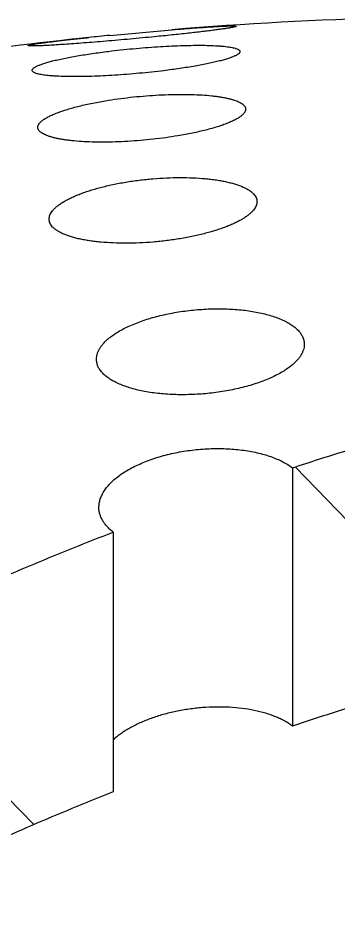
# Model space of a CAD drawing. Header units: millimetres. Extents: x 3 to 384, y 29 to 155.
# Drawn here: x 323.25 to 326.02, y 147.4 to 155.17 of the extents above; entities that cross this region are included whole.
import ezdxf

# ---------------------------------------------------------------- set-up
doc = ezdxf.new("R2010")
doc.units = ezdxf.units.MM

msp = doc.modelspace()

# ---------------------------------------------------------------- hatches: boundary and pattern name
at = {"linetype": 'Continuous'}
h = msp.add_hatch(dxfattribs=at)
h.set_pattern_fill('ANSI31', color=2, scale=25.4, angle=269, style=0, pattern_type=2)
h.set_pattern_definition([(314, (327.3098448189949, 89.65618529915673), (2.72128592394, 2.62791526994), [])])
edge = h.paths.add_edge_path()
edge.add_spline(control_points=[(286.3512302746149, 78.87529290365677), (286.3556702784349, 98.09171479839677), (295.6499220353349, 125.2939266702168), (309.2125119992549, 140.9210904526568), (314.1960029009349, 144.8978242009767)], knot_values=[0, 0, 0, 0, 0.6498342982, 1, 1, 1, 1], degree=3, periodic=0)
edge.add_line((314.1960029009349, 144.8978242009767), (314.1954164352549, 142.3595871006767))
edge.add_arc((344.2165874748349, 106.9301189401967), 46.43832388212, 130.2762844048, 131.7229171873)
edge.add_line((313.3105389111349, 141.5903856291768), (313.310181177535, 140.0421026983167))
edge.add_line((313.3101811775349, 140.0421026983167), (312.0167512447149, 139.7016534655768))
edge.add_line((312.0169112342349, 140.3940875112368), (312.0167512447149, 139.7016534655768))
edge.add_spline(control_points=[(312.0169112342349, 140.3940875112368), (308.4889074901549, 137.0127069613367), (300.9909120238949, 127.6552748761368), (293.1841643404949, 110.5522005479368), (290.2729416920349, 97.82591860659676), (289.604678073015, 93.52294207413675)], knot_values=[0, 0, 0, 0, 0.3587444354, 0.7903136537000001, 1, 1, 1, 1], degree=3, periodic=0)
edge.add_line((289.3692334511949, 79.66967444671673), (289.6046780730149, 93.52294207413672))
edge.add_line((288.4207181676349, 79.42001167705678), (289.3692334511949, 79.66967444671677))
edge.add_line((288.3609077665549, 81.19173414071673), (288.4207181676348, 79.42001167705675))
edge.add_line((288.3609077665549, 81.19173414071673), (287.3603820053548, 80.92838146955674))
edge.add_line((287.3603820053549, 80.92838146955677), (287.2997455581749, 79.12495567331678))
edge.add_line((286.3512302746149, 78.87529290365677), (287.2997455581749, 79.12495567331678))
edge = h.paths.add_edge_path()
edge.add_arc((340.9191449003149, 111.5684127852568), 42.71783938762, 124.5927343439, 126.102741237)
edge.add_line((316.6665461538949, 146.7340957151167), (316.6659847630949, 144.3043904856367))
edge.add_arc((340.9528330981149, 110.9616213191368), 41.25034857863999, 126.0695669992, 127.6638482441)
edge.add_line((315.7482982164549, 146.0827906473967), (315.7477282074349, 143.6157779487167))
edge = h.paths.add_edge_path()
edge.add_arc((338.7130581593349, 114.9237867704567), 38.70143922638, 120.3859161345, 121.9748942945)
edge.add_line((319.1370290412149, 148.3091201088768), (319.1364868553549, 145.9625255818567))
edge.add_arc((338.3975256992149, 114.6468764454368), 36.76489491558, 121.5940573355, 123.2897545789)
edge.add_line((318.2188032043149, 147.7534518907767), (318.2182545465349, 145.3788551312167))
edge = h.paths.add_edge_path()
edge.add_arc((337.0063034422948, 117.9959704762167), 35.18625483944, 115.9532860837, 117.6283033376)
edge.add_line((321.6074540724149, 149.6337322119967), (321.6069255263549, 147.3461696878167))
edge.add_arc((336.5084199524148, 117.8947804347567), 33.00664879988, 116.8380031372, 118.6389357178)
edge.add_line((320.6892495003949, 149.1700988568167), (320.6887165093349, 146.8633124645567))
edge = h.paths.add_edge_path()
edge.add_arc((335.7480931545549, 120.7497167619567), 32.15797176469999, 111.2786740981, 113.0451709999)
edge.add_line((324.0778229619949, 150.7153627868568), (324.0773028487349, 148.4643015688968))
edge.add_arc((335.1872892444149, 120.6830719650968), 29.92036958256, 111.7969548541, 113.7036531191)
edge.add_line((323.1596391011349, 150.3413705274767), (323.1591164351749, 148.0792683232167))
edge = h.paths.add_edge_path()
edge.add_arc((334.8829088168549, 123.1507716296368), 29.60513194786, 106.351620368, 108.2126702613)
edge.add_line((326.5481367335749, 151.5584362975567), (326.5476202423549, 149.3230517640168))
edge.add_arc((334.3361054502149, 122.9911583979367), 27.45959049346, 106.4772389859, 108.4859047786)
edge.add_line((325.6299732790749, 151.2727740748767), (325.6294559775949, 149.0338803179767))
edge = h.paths.add_edge_path()
edge.add_arc((334.3645722258949, 125.1027877306767), 27.5848922012, 101.1751064326, 103.1259498069)
edge.add_line((329.0183957783149, 152.1646552756167), (329.0178784742949, 149.9257615212567))
edge.add_arc((333.8221363638549, 124.9408547271368), 25.44261113398, 100.8843508391, 102.9978228718)
edge.add_line((328.1002526514349, 151.9669753788767), (328.0997361602149, 149.7315908453367))
edge = h.paths.add_edge_path()
edge.add_arc((334.1140277104749, 126.5810267503168), 26.0851043067, 95.7765175758, 97.80752802010001)
edge.add_line((331.4886000149349, 152.5336720102767), (331.4880773515149, 150.2715698060168))
edge.add_arc((333.5695476005549, 126.4960516853167), 23.86645722, 95.0033049876, 97.2201574549)
edge.add_line((330.5704772994949, 152.4243221502367), (330.5699571862349, 150.1732609297367))
edge = h.paths.add_edge_path()
edge.add_arc((334.0369718803349, 127.6248928363168), 25.03804997714, 90.17900187649998, 92.28054087999999)
edge.add_line((333.9587488312949, 152.6628206191367), (333.9582158427749, 150.3560342294167))
edge.add_arc((333.5112477400149, 127.4825188208367), 22.87788206228, 88.88053381959999, 91.1799885113)
edge.add_line((333.0406468270149, 152.6431118574367), (333.040118280955, 150.3555493307167))
edge = h.paths.add_edge_path()
edge.add_arc((334.0498466501149, 128.2115715410367), 24.45103124516, 84.4165008092, 86.57462038300001)
edge.add_line((336.4288409523149, 152.5465939376967), (336.4282922945349, 150.1719971755967))
edge.add_arc((333.5270828747149, 127.8745797740768), 22.48536944116, 82.58665657520001, 84.94012755920001)
edge.add_line((335.5107602129149, 152.6189200363767), (335.5102180270549, 150.2723255068167))
edge = h.paths.add_edge_path()
edge.add_arc((334.0600897944749, 128.3212917178367), 24.34086654042, 78.5336364849, 80.7306516629)
edge.add_line((338.8988743840949, 152.1763529763767), (338.8983043725349, 149.7093402751567))
edge.add_arc((333.4842588049149, 127.6511750316567), 22.71287175476, 76.2096998978, 78.58293867439998)
edge.add_line((337.9808157401549, 152.3443159221367), (337.9802543518949, 149.9146106926567))
edge = h.paths.add_edge_path()
edge.add_spline(control_points=[(340.4508109068349, 151.8084646900567), (345.4330702209349, 150.4548587485568), (358.9900881081149, 141.9659631254168), (368.2728993697349, 119.6534995944768), (368.2684593633749, 100.4370776971967)], knot_values=[0, 0, 0, 0, 0.3501657018, 1, 1, 1, 1], degree=3, periodic=0)
edge.add_line((367.3199440798149, 100.1874149249967), (368.2684593633749, 100.4370776971967))
edge.add_line((367.2601336787349, 101.9591373911967), (367.3199440798149, 100.1874149249968))
edge.add_line((367.2601336787349, 101.9591373911967), (366.2596079200749, 101.6957847200368))
edge.add_line((366.2596079200749, 101.6957847200368), (366.1989714728949, 99.89235892379678))
edge.add_line((365.2504561867948, 99.64269615159674), (366.1989714728949, 99.89235892379675))
edge.add_line((365.2504561867948, 99.64269615159674), (365.0213849812349, 113.3736965762567))
edge.add_spline(control_points=[(365.0213849812349, 113.3736965762567), (364.3550286253549, 117.3253820688568), (361.4493330956349, 128.5205680579168), (353.6495396960149, 141.5157778484968), (346.1549565571949, 146.9269490936967), (342.6280863135149, 148.4513860397367)], knot_values=[0, 0, 0, 0, 0.2096863463, 0.6412555646, 1, 1, 1, 1], degree=3, periodic=0)
edge.add_line((342.6280863135149, 148.4513860397367), (342.6279263265349, 147.7589519940768))
edge.add_line((342.6279263265349, 147.7589519940768), (341.3344963937149, 147.4185027613368))
edge.add_line((341.3348541273149, 148.9667856921967), (341.3344963937149, 147.4185027613367))
edge.add_arc((333.2466391734749, 126.8282749654967), 23.56974497878, 69.93042923109999, 72.2040214076)
edge.add_line((340.4508109068349, 151.8084646900567), (340.4502244411549, 149.2702275897567))
h = msp.add_hatch(dxfattribs=at)
h.set_pattern_fill('ANSI31', color=2, scale=25.4, angle=373.9999999999999, style=0, pattern_type=2)
h.set_pattern_definition([(58.99999999999998, (327.3098448189949, 89.65618529915673), (-1.21325287702, 0.728995875), [])])
edge = h.paths.add_edge_path()
edge.add_line((339.3907375354949, 131.2665552735767), (315.2467121203149, 124.9115029138567))
edge.add_line((315.2470218885549, 126.2521835090968), (315.2467121203149, 124.9115029138568))
edge.add_line((315.2470218885549, 126.2521835090968), (313.5224486447949, 125.7982511987768))
edge.add_line((313.5236877152149, 131.1609735873568), (313.5224486447949, 125.7982511987768))
edge.add_line((315.2482609589749, 131.6149059002167), (313.5236877152149, 131.1609735873568))
edge.add_line((315.2485087715349, 132.6874503769168), (315.2482609589749, 131.6149059002168))
edge.add_line((315.2485087715349, 132.6874503769168), (313.9550788387149, 132.3470011441768))
edge.add_line((313.5251952509349, 137.6856191638968), (313.9550788387149, 132.3470011441767))
edge.add_line((313.5251952509349, 137.6856191638968), (311.8006220071749, 137.2316868510368))
edge.add_line((311.8009111226749, 138.4829887426367), (311.8006220071749, 137.2316868510368))
edge.add_line((312.4476260903549, 138.6532133602767), (311.800911122675, 138.4829887426367))
edge.add_line((312.4478945556549, 139.8151365431568), (312.4476260903549, 138.6532133602768))
edge.add_line((313.3101811775349, 140.0421026983167), (312.4478945556549, 139.8151365431567))
edge.add_line((313.3101811775349, 140.0421026983167), (313.3097681532149, 138.2545285696368))
edge.add_ellipse((314.9505039141549, 137.8927080689967), major_axis=(1.274727968700001, 1.668852481440001), ratio=0.7706537578, start_angle=-48.32399097586502, end_angle=109.7148581694302)
edge.add_line((318.6988530290749, 138.7792799788567), (316.7587081311149, 138.2686061284767))
edge.add_ellipse((327.3185871535549, 127.4931710499768), major_axis=(11.0274086157, 14.43689845660001), ratio=0.7706537578, start_angle=44.73167706741486, end_angle=78.13016553452024)
edge.add_ellipse((327.3185871535549, 127.4931710499768), major_axis=(11.0274086157, 14.43689845660001), ratio=0.7706537578, start_angle=371.3331885985438, end_angle=404.73167706741486, ccw=False)
edge.add_line((337.8847303697149, 143.8292769425967), (335.9445854692149, 143.3186030922167))
edge.add_ellipse((339.6929808197549, 144.4052814116168), major_axis=(1.274727968700001, 1.668852481440001), ratio=0.7706537578, start_angle=339.7484959605109, end_angle=497.7873451047122, ccw=False)
edge.add_line((341.3344963937149, 147.4185027613367), (341.3340833693949, 145.6309286301167))
edge.add_line((342.1967830155949, 147.6454689164967), (341.3344963937149, 147.4185027613367))
edge.add_line((342.1967830155949, 147.6454689164967), (342.1965145502949, 146.4835457310767))
edge.add_line((342.8432295154349, 146.6537703487167), (342.1965145502949, 146.4835457310767))
edge.add_line((342.8432295154349, 146.6537703487167), (342.8429403999349, 145.4024684571167))
edge.add_line((342.8429403999349, 145.4024684571168), (341.1183671561749, 144.9485361467968))
edge.add_line((341.1183671561749, 144.9485361467968), (340.6859641220749, 139.3829519719168))
edge.add_line((340.6859641220749, 139.3829519719168), (339.3925341892549, 139.0425027391768))
edge.add_line((339.3925341892549, 139.0425027391767), (339.3922863741549, 137.9699582599367))
edge.add_line((341.1168596179149, 138.4238905727967), (339.3922863741549, 137.9699582599367))
edge.add_line((341.1168596179149, 138.4238905727967), (341.1156205474949, 133.0611681816767))
edge.add_line((341.1156205474949, 133.0611681816767), (339.3910473037349, 132.6072358713567))
edge.add_line((339.3910473037349, 132.6072358713568), (339.3907375354949, 131.2665552735768))
h = msp.add_hatch(dxfattribs=at)
h.set_pattern_fill('ANSI31', color=2, scale=25.4, angle=284, style=0, pattern_type=2)
h.set_pattern_definition([(329, (327.3098448189949, 89.65618529915673), (0.77986057896, 1.29790596146), [])])
edge = h.paths.add_edge_path()
edge.add_line((309.9875789708349, 127.0127815078367), (311.3694852341948, 127.3765189769567))
edge.add_ellipse((309.9876409265149, 127.2809176289168), major_axis=(0.1821039944400001, 0.2384074962600001), ratio=0.7706537578, start_angle=135.2316770645004, end_angle=224.7316770673112)
edge.add_line((309.7806307004549, 133.2010380441767), (309.728945088815, 127.2128251895367))
edge.add_line((310.2173646047349, 133.9622382642168), (309.7806307004549, 133.2010380441768))
edge.add_line((310.2520943549349, 137.9859719998167), (310.2173646047349, 133.9622382642168))
edge.add_line((310.9481086753749, 138.8841318519568), (310.252094354935, 137.9859719998168))
edge.add_line((310.9481086753749, 138.8841318519568), (311.8010556816949, 139.1086396884368))
edge.add_line((311.8010556816949, 139.1086396884368), (311.7999640760549, 134.3841474051567))
edge.add_line((311.7999640760549, 134.3841474051567), (311.4243185586149, 133.7294204672168))
edge.add_line((311.3694852341949, 127.3765189769567), (311.4243185586149, 133.7294204672167))
edge = h.paths.add_edge_path()
edge.add_line((344.8613147197949, 142.4347751646768), (344.9014570067949, 137.5432119760167))
edge.add_line((344.9014570067949, 137.5432119760168), (346.7212889881549, 138.0222177490168))
edge.add_line((346.7212889881549, 138.0222177490168), (346.7209792199149, 136.6815371512368))
edge.add_line((343.2695752134149, 135.7730783153768), (346.7209792199149, 136.6815371512368))
edge.add_line((343.2695752134149, 135.7730783153768), (343.217671108435, 142.0978849926368))
edge.add_line((342.8422824688149, 142.5549290112367), (343.2176711084349, 142.0978849926367))
edge.add_line((342.8426306316949, 144.0617878593367), (342.8422824688149, 142.5549290112368))
edge.add_line((342.8426306316949, 144.0617878593367), (341.5492006988749, 143.7213386265967))
edge.add_line((341.5495311173149, 145.1513979305568), (341.5492006988749, 143.7213386265967))
edge.add_line((342.8429610501349, 145.4918471632967), (341.5495311173149, 145.1513979305567))
edge.add_line((342.8433740744549, 147.2794212945167), (342.8429610501349, 145.4918471632967))
edge.add_line((342.8433740744549, 147.2794212945167), (343.6963210782349, 147.5039291284567))
edge.add_line((343.6963210782349, 147.5039291284567), (344.3920049929349, 146.9720841316967))
edge.add_line((344.3920049929349, 146.9720841316968), (344.4248794687149, 142.9661447928167))
edge.add_line((344.4248794687149, 142.9661447928167), (344.8613147197949, 142.4347751646768))

# ---------------------------------------------------------------- linework, layer by layer
at = {"color": 7, "linetype": 'Continuous'}
for p, q in [((324.0476202741149, 155.0216238796767), (324.5842177708948, 155.0704321742367)), ((325.6299732790749, 151.2727740748767), (325.6294559775949, 149.0338803179768)), ((324.0778229619949, 150.7153627868568), (324.0773028487349, 148.4643015688968))]:
    msp.add_line(p, q, dxfattribs=at)
for centre, radius, start, end in [((327.3199413672548, 122.0043289822167), 33.17908021524, 91.44862531360013, 94.72959368459989), ((327.0615765321949, 124.4170812255368), 30.75259279238, 95.62439166070006, 95.96395819150003)]:
    msp.add_arc(centre, radius, start, end, dxfattribs=at)
for points, knots in [([(325.1413854906949, 155.1000831690367), (325.1413854500549, 155.0998999816968), (325.1412575559749, 155.0996024181567), (325.1409686716149, 155.0992693454168), (325.1404989036949, 155.0988612004367), (325.1396666117349, 155.0983493472567), (325.1383852223748, 155.0977367246567), (325.1367428990149, 155.0970881762967), (325.1347381938549, 155.0964031357568), (325.1323686888149, 155.0956827053968), (325.1284878405949, 155.0946115010368), (325.1227109382549, 155.0932089562168), (325.1146654857149, 155.0914702627167), (325.1051483851149, 155.0895961999167), (325.0941587601549, 155.0875889217367), (325.0816971035949, 155.0854512145568), (325.0621586717549, 155.0822744035368), (325.0340882198949, 155.0780286030367), (324.9960746433949, 155.0726685858168), (324.9523989268349, 155.0668574442767), (324.9032311054349, 155.0606288130967), (324.8488053443349, 155.0540231951167), (324.7894287828749, 155.0470870697967), (324.7254877779149, 155.0398737212568), (324.6574509746949, 155.0324427505967), (324.5602198839149, 155.0221431013968), (324.4857010946749, 155.0145947674968), (324.4351116301949, 155.0096049476567)], [0, 0, 0, 0, 0.0007706531, 0.0012673516, 0.0018615231, 0.0033768861, 0.0053609779, 0.007832223000000001, 0.0108004344, 0.0142715554, 0.0182495276, 0.02773611, 0.0392754062, 0.0528756591, 0.0685409401, 0.0862719129, 0.1060660145, 0.1518165309, 0.2057023958, 0.267567007, 0.3371752652, 0.4142004855, 0.4982121996, 0.5886666659, 0.6849020882, 0.7861404499, 1, 1, 1, 1]), ([(324.5842177708948, 155.0704321742367), (324.6252554739349, 155.0738263178167), (324.6852828824549, 155.0786584823967), (324.7631781317949, 155.0846026564367), (324.8166665338349, 155.0885220694768), (324.8665494617549, 155.0920076454368), (324.912647208015, 155.0950495214967), (324.9548059629149, 155.0976405500967), (324.9928936083549, 155.0997757096567), (325.0267960094349, 155.1014523712767), (325.0564136032349, 155.1026688636367), (325.0783783446749, 155.1033303558367), (325.0937423068349, 155.1036047698167), (325.1035868439149, 155.1036848687168), (325.1123007787349, 155.1036501824768), (325.1198763642949, 155.1035018159968), (325.1263061228349, 155.1032405058768), (325.1309431087349, 155.1029162113767), (325.1340709790349, 155.1025828795567), (325.1359840308349, 155.1023198574767), (325.1376065371149, 155.1020297132767), (325.138938165135, 155.1017126679367), (325.1399830474749, 155.1013706239168), (325.1407426573348, 155.1009998677367), (325.1412462555149, 155.1005941992567), (325.1413855262549, 155.1002378804367), (325.1413854906949, 155.1000831690367)], [0, 0, 0, 0, 0.2209668528, 0.3231568963, 0.4192132946, 0.508763285, 0.5914888406000001, 0.6671185052, 0.7354198942, 0.7961930496999999, 0.8492648435, 0.8944846964000001, 0.9141087689, 0.9317224882999999, 0.9473127645999999, 0.9608681842, 0.9723796522, 0.9818418011, 0.9858048323999999, 0.9892573143000001, 0.9922022890000001, 0.9946456817, 0.9965991595, 0.9980874718000001, 0.9991697962, 1, 1, 1, 1]), ([(323.8662947922149, 155.0032241349168), (323.4144541236349, 154.9559925631368), (322.5127821195149, 154.8430886233367), (321.1686581250149, 154.6191882786567), (319.8352490722549, 154.3417999713567), (318.5146585104949, 154.0121739503967), (317.2087973528549, 153.6317369566368), (315.9194186717749, 153.2020677753367), (314.6480972113749, 152.7248661287767), (313.3962298471949, 152.2019239742567), (312.1650356877949, 151.6350977977767), (310.9555612715949, 151.0262835823367), (309.7686865638149, 150.3773930843367), (308.6051392084149, 149.6903377655368), (307.4654875735749, 148.9669977263167), (305.9793434897349, 147.9572795273168), (304.1829945424349, 146.6135374827767), (302.1265452593549, 144.8837014987167), (300.1701268506349, 143.0499802817367), (298.6213544744749, 141.4440584465967), (297.4309470534149, 140.1183458960967), (296.2731133721349, 138.7674087579967), (294.8842713695349, 137.0316403067567), (293.3096346762949, 134.8803882389367), (291.8258087158349, 132.6673059290167), (290.4315797847149, 130.3978627843968), (289.1259333053349, 128.0769863695168), (287.9080497619349, 125.7092097842767), (286.7772579264949, 123.2987397004767), (285.7330030452349, 120.8495225872367), (284.7748153349949, 118.3652934332767), (283.9022825131349, 115.8496151397767), (283.1150252103349, 113.3059091756368), (282.4126750808749, 110.7374795677767), (281.7948554402149, 108.1475313618567), (281.2611641250749, 105.5391844805168), (280.8111584439349, 102.9154841932568), (280.4443420960349, 100.2794072479968), (280.1601538886949, 97.63387006257676), (279.9579582250149, 94.98171767575678), (279.8370372628949, 92.32577491551677), (279.8100611700349, 90.55385952107676), (279.8098463292149, 89.66818181821674)], [0, 0, 0, 0, 0.0159161506, 0.0318256926, 0.047726978, 0.06361849900000001, 0.0794988994, 0.0953669801, 0.1112216995, 0.1270621694, 0.1428876482, 0.1586975317, 0.1744913425, 0.1902687182, 0.2060293999, 0.2217732197, 0.2532065848, 0.2845726737, 0.3158722778, 0.3471067307, 0.3627031432, 0.3782893715, 0.4094354005, 0.4405571958, 0.4716627116, 0.5027579556, 0.5338473502000001, 0.5649340369, 0.5960201242000001, 0.6271068871, 0.6581949223, 0.6892842695999999, 0.7203745074, 0.7514648264, 0.7825540864, 0.8136408607, 0.8447234689, 0.8758000012999999, 0.9068683367, 0.9379261546, 0.9689709423, 1, 1, 1, 1]), ([(324.4351116301949, 155.0096049476567), (324.3645912556149, 155.0026492719567), (324.2589343498349, 154.9926185122367), (324.1189673120149, 154.9800523245167), (324.0166512047349, 154.9712225555367), (323.9183301313749, 154.9630878118367), (323.8252902183949, 154.9557386088567), (323.738607356455, 154.9492423734367), (323.6591590495149, 154.9436463419568), (323.5876487378749, 154.9389819037368), (323.5332799108749, 154.9357747219368), (323.4941597147949, 154.9337105045768), (323.468223911955, 154.9324635017367), (323.4446174211949, 154.9314582992767), (323.4233775652749, 154.9306946304968), (323.4045381820749, 154.9301713904968), (323.3881302113349, 154.9298876547167), (323.3759892069149, 154.9298454500768), (323.3675143927749, 154.9299480889367), (323.3620931945749, 154.9300810731767), (323.3572995363949, 154.9302729904967), (323.3531361309549, 154.9305234268767), (323.3496048908748, 154.9308309395967), (323.3467080894549, 154.9311950968568), (323.3446948752949, 154.9315634908367), (323.3434104607949, 154.9319052249767), (323.3426797027949, 154.9321562252367), (323.3421057186749, 154.9324212005768), (323.3416858820749, 154.9327023912767), (323.3414140157149, 154.9330093451968), (323.3413468962149, 154.9332487173367), (323.3413469216149, 154.9333572007367)], [0, 0, 0, 0, 0.1936712824, 0.2900613064, 0.3840756916, 0.4743455137, 0.5596957463000001, 0.6391502556, 0.7119181620999999, 0.7773694054000001, 0.8350062281, 0.8607679997, 0.8844354564, 0.9059717727, 0.9253439022, 0.9425221541, 0.9574799153, 0.9701936034, 0.9757025481, 0.9806432720999999, 0.9850140407, 0.9888136631000001, 0.9920418073999999, 0.9946996601000001, 0.9967914806999999, 0.9976286167, 0.9983300012, 0.9989009603, 0.9993517248999999, 0.9997035105, 1, 1, 1, 1]), ([(323.3413469216149, 154.9333572007367), (323.3413470003549, 154.9336946295767), (323.3418088764949, 154.9342259721768), (323.3425772976149, 154.9347442388568), (323.3435108136549, 154.9352365594368), (323.3446936764149, 154.9357442317767), (323.3461411538349, 154.9362804486368), (323.3478500074149, 154.9368400411167), (323.3506471722549, 154.9376679972967), (323.3548113346149, 154.9387448887167), (323.3632329103549, 154.9406685323167), (323.3764313523349, 154.9432447095367), (323.3954684338949, 154.9465259805967), (323.4187443360349, 154.9501724096767), (323.4462364552949, 154.9541752998167), (323.4779043320149, 154.9585202847767), (323.5136833181149, 154.9631936612567), (323.5534815900549, 154.9681788786168), (323.5971755260349, 154.9734568335168), (323.6446056216749, 154.9790051129967), (323.6955727536749, 154.9847978649368), (323.7698504664349, 154.9930209447567), (323.8271319901748, 154.9991303889768), (323.8662947922149, 155.0032241349168)], [0, 0, 0, 0, 0.0019083293, 0.003425903, 0.0053879327, 0.0078155562, 0.0107201388, 0.0141085434, 0.0179852957, 0.0272153577, 0.0384279194, 0.06683632980000001, 0.1032523702, 0.1476765561, 0.2000741028, 0.2603714854, 0.3284502945, 0.4041397372, 0.4872084963, 0.5773567552000001, 0.6742089283, 0.7773081789, 1, 1, 1, 1]), ([(324.0362881631748, 154.8831102704967), (324.0713236353949, 154.8874394998367), (324.1419718634149, 154.8956201464168), (324.2483063599149, 154.9063852023568), (324.3546300664949, 154.9156370304368), (324.4592929077149, 154.9232507413968), (324.5607525955749, 154.9291390633767), (324.6576098643949, 154.9332510058767), (324.748627043295, 154.9355681919968), (324.8327323411749, 154.9361019475967), (324.9090104029949, 154.9348852088568), (324.9673031718549, 154.9323853941967), (325.0094320538149, 154.9294430810567), (325.0375051117149, 154.9269101625767), (325.0631234755149, 154.9239844788167), (325.0862301323749, 154.9206772692767), (325.1067738250949, 154.9170011933167), (325.1247119070749, 154.9129704901767), (325.1400051302349, 154.9085984846968), (325.1510023015349, 154.9045123130367), (325.1583808923149, 154.9010035113167), (325.1629630396149, 154.8984171512367), (325.1668608067749, 154.8957496711767), (325.1700724132549, 154.8929982060167), (325.172594549435, 154.8901576401967), (325.1744181805349, 154.8872195993367), (325.1755241371749, 154.8841826280167), (325.1757674742549, 154.8821000058167), (325.1757672405749, 154.8810784559167)], [0, 0, 0, 0, 0.09165026800000001, 0.1846332643, 0.2774660682, 0.3687197492, 0.4570657776, 0.5413072304, 0.6203943659000001, 0.6934271013, 0.7596484598000001, 0.8184337461, 0.8448773995000001, 0.8692830993, 0.8916067117, 0.9118123049, 0.9298734968000001, 0.945776046, 0.9595228102, 0.9711435191, 0.976180369, 0.9807210625, 0.9847902232, 0.9884237690000001, 0.9916738306, 0.9946147458, 0.9973478707, 1, 1, 1, 1]), ([(323.3757297357549, 154.7189651809567), (323.3757300735749, 154.7204303062967), (323.3762690920549, 154.7235510315767), (323.3785042107749, 154.7281054141367), (323.3821127328949, 154.7327085875567), (323.3870856007749, 154.7373892995568), (323.3934299035549, 154.7421650837567), (323.4011535787349, 154.7470382159967), (323.4102604413949, 154.7520059124367), (323.4207506007549, 154.7570624199768), (323.4326206938549, 154.7622014267167), (323.4510866716549, 154.7694688188367), (323.4776140100149, 154.7785996616367), (323.5135395185549, 154.7893570493167), (323.5546563425949, 154.8002596411768), (323.6007736417749, 154.8112344731767), (323.6516525316349, 154.8222030466167), (323.7069997437749, 154.8330857934567), (323.7885747825549, 154.8477799093567), (323.8987088879149, 154.8651666614767), (323.9892074038949, 154.8772926417967), (324.0362881631748, 154.8831102704967)], [0, 0, 0, 0, 0.006360038199999999, 0.0134903128, 0.0218186862, 0.0316184357, 0.0430574046, 0.0562392186, 0.0712285762, 0.08806558810000001, 0.1067738707, 0.1273652119, 0.1741970877, 0.2285039763, 0.2901279979, 0.3588256225, 0.4342699344, 0.5160505972, 0.6036740652, 0.7940701084999999, 1, 1, 1, 1]), ([(325.1757672405749, 154.8810784559167), (325.1757669002149, 154.8796034296568), (325.1752281789148, 154.8764626459968), (325.1729940761949, 154.8718745017567), (325.1693856150349, 154.8672334162967), (325.1644119572148, 154.8625115080367), (325.1580661939349, 154.8576916319768), (325.1503404918349, 154.8527717484968), (325.1412310561549, 154.8477548801967), (325.1307377979949, 154.8426470494168), (325.1188641006349, 154.8374548576167), (325.1003942036149, 154.8301118903368), (325.0738604161949, 154.8208843395767), (325.0379247197149, 154.8100129643167), (324.9967981242949, 154.7989977564768), (324.9506726615549, 154.7879148296967), (324.8997884148349, 154.7768457509968), (324.8444396990149, 154.7658729916367), (324.7628748024549, 154.7510744918968), (324.6527626426949, 154.7335995687567), (324.5622787418749, 154.7214520289168), (324.5152085134349, 154.7156357032367)], [0, 0, 0, 0, 0.0063988229, 0.0135688293, 0.0219351624, 0.0317701644, 0.0432415932, 0.0564532588, 0.0714700801, 0.0883323311, 0.1070637257, 0.1276760961, 0.1745435347, 0.2288766694, 0.2905162327, 0.3592170426, 0.4346505426, 0.5164050754999999, 0.603986383, 0.7942513055, 1, 1, 1, 1]), ([(324.5152085134349, 154.7156357032367), (324.4801805418349, 154.7113074009968), (324.4095456310349, 154.7031419131367), (324.3032259249549, 154.6924365014768), (324.1969100974549, 154.6832778837767), (324.0922462148349, 154.6757853562167), (323.9907766438349, 154.6700392716967), (323.8939026999149, 154.6660828203767), (323.8028654677149, 154.6639261597167), (323.7187406880349, 154.6635497418767), (323.6424473176349, 154.6649127490567), (323.5841464944349, 154.6675229140167), (323.5420150394549, 154.6705411198167), (323.5139426470349, 154.6731219985767), (323.4883268714949, 154.6760881673968), (323.4652245097749, 154.6794278813167), (323.4446865320549, 154.6831280567968), (323.4267552369549, 154.6871741218567), (323.4114694763149, 154.6915525128967), (323.4004781825749, 154.6956365458768), (323.3931035821349, 154.6991386953367), (323.3885247165149, 154.7017176690968), (323.3846299643349, 154.7043754006367), (323.3814209791349, 154.7071147347567), (323.3789008927349, 154.7099408073367), (323.3770785189349, 154.7128621426168), (323.3759729813949, 154.7158805363767), (323.3757294995349, 154.7179504509567), (323.3757297357549, 154.7189651809567)], [0, 0, 0, 0, 0.09163749630000001, 0.1846078229, 0.2774326519, 0.3686860552, 0.4570404199, 0.5412977370000001, 0.6204057245, 0.6934610533, 0.7597035687, 0.8185060497, 0.8449562715000001, 0.8693670270999999, 0.8916941251999999, 0.9119016053, 0.9299630529, 0.9458641448, 0.9596075258, 0.9712224494, 0.9762551989, 0.98079076, 0.9848534938, 0.9884789794, 0.9917189493999999, 0.9946473604, 0.9973653765, 1, 1, 1, 1]), ([(324.0104332059949, 154.4550464504767), (324.0456910501349, 154.4609287602767), (324.1172544477749, 154.4717921573967), (324.2257398416749, 154.4852869868968), (324.3354715830949, 154.4960571101367), (324.4447002648149, 154.5039517755768), (324.5517343179549, 154.5088774527967), (324.6549752798749, 154.5107955845967), (324.7529465037949, 154.5097198183968), (324.8443060924749, 154.5057079442767), (324.9156921117549, 154.4998646006167), (324.9685527705749, 154.4936664519767), (325.0048020986349, 154.4884730485967), (325.0385930191149, 154.4826350313167), (325.0698245314549, 154.4761745616368), (325.098404311735, 154.4691159067168), (325.1242490123949, 154.4614843801967), (325.1472846813349, 154.4533061745568), (325.1674477042549, 154.4446067202767), (325.1846852872549, 154.4354097714368), (325.1989569554349, 154.4257272457167), (325.2102243878149, 154.4155647285767), (325.2172481304349, 154.4064214397768), (325.2211023543749, 154.3989473830968), (325.2231196757149, 154.3933893728768), (325.2243313319149, 154.3877400877568), (325.2245973207149, 154.3839287491767), (325.2245968838349, 154.3820314123568)], [0, 0, 0, 0, 0.0853579846, 0.1728215124, 0.2610269344, 0.3486223684, 0.4343065007, 0.5168598151, 0.5951672961, 0.6682333608, 0.7351912857999999, 0.7661481851999999, 0.7953158076000001, 0.8226262148000001, 0.8480221559000001, 0.8714584854999999, 0.8929043833, 0.9123468615000001, 0.92979638, 0.9452959578, 0.958936061, 0.9708785352, 0.9813920981, 0.9862455894, 0.9909122714, 0.9954692348999999, 1, 1, 1, 1]), ([(323.4245604432749, 154.2245069420367), (323.4245609995349, 154.2269090581368), (323.425001753035, 154.2318275700167), (323.4269305350549, 154.2391902781767), (323.4301213262349, 154.2466251299567), (323.4345623308149, 154.2541225876568), (323.4402454842949, 154.2616799969767), (323.4471653663149, 154.2692931415168), (323.4553172829549, 154.2769566136167), (323.4646959687949, 154.2846631564968), (323.4752945658349, 154.2924047691567), (323.4916149243549, 154.3031354080968), (323.5151122890949, 154.3164644035368), (323.5470592660949, 154.3319321526367), (323.5835351951749, 154.3472934782768), (323.6243691978349, 154.3624570750767), (323.6693592500949, 154.3773296056567), (323.7182666833949, 154.3918175802367), (323.7708192656149, 154.4058281795968), (323.8267126183949, 154.4192711600767), (323.9067538730949, 154.4366462840767), (323.9684360331949, 154.4480397715768), (324.0104332059949, 154.4550464504767)], [0, 0, 0, 0, 0.0110812805, 0.0226479981, 0.0349731656, 0.0482822593, 0.0627528103, 0.0785202039, 0.09568539640000001, 0.1143221666, 0.1344830554, 0.1562039108, 0.2043963125, 0.2589712223, 0.3198625191, 0.3869072934, 0.4598620244, 0.538412629, 0.6221816184000001, 0.7107340984, 0.8035836612999999, 1, 1, 1, 1]), ([(325.2245968838349, 154.3820314123568), (325.2245963275749, 154.3796229640367), (325.2241555029549, 154.3746914854568), (325.2222267056949, 154.3673083937967), (325.2190358002149, 154.3598515989568), (325.2145944781349, 154.3523307834167), (325.2089107556949, 154.3447487919768), (325.2019900456349, 154.3371100239168), (325.1938370647349, 154.3294200596167), (325.1844571012749, 154.3216863184168), (325.1738570462749, 154.3139169664167), (325.1575355980949, 154.3031482096968), (325.1340363969349, 154.2897710075968), (325.1020857064549, 154.2742470076568), (325.0656063940949, 154.2588313031567), (325.0247697320549, 154.2436164821767), (324.9797781024549, 154.2286970885967), (324.9308704583349, 154.2141677196367), (324.8783192146949, 154.2001221622567), (324.8224287854549, 154.1866514652967), (324.7423955444549, 154.1692498059168), (324.6807178877749, 154.1578491251367), (324.6387239712549, 154.1508429897967)], [0, 0, 0, 0, 0.0111049621, 0.0226966653, 0.0350470898, 0.0483809108, 0.0628751112, 0.0786647313, 0.0958505093, 0.1145060888, 0.1346839245, 0.1564197977, 0.2046362129, 0.2592268109, 0.3201250874, 0.3871677759, 0.4601111069, 0.5386409361, 0.6223799417, 0.710893695, 0.8036965648000001, 1, 1, 1, 1]), ([(324.6387239712549, 154.1508429897967), (324.6034690658949, 154.1449611702167), (324.5319105856949, 154.1341062490768), (324.4234299034949, 154.1206447088167), (324.3137001331149, 154.1099267647967), (324.2044698003949, 154.1021000468967), (324.0974304411949, 154.0972541409167), (323.9941813792149, 154.0954230599967), (323.8962007979349, 154.0965882646767), (323.8048324284749, 154.1006869610767), (323.7334409177149, 154.1065981074967), (323.6805773505949, 154.1128445720167), (323.6443269023949, 154.1180697076168), (323.610535913335, 154.1239354591567), (323.5793053687349, 154.1304192434968), (323.5507275264749, 154.1374964378767), (323.5248856198149, 154.1451414289367), (323.5018534509949, 154.1533277879768), (323.4816944387349, 154.1620298940168), (323.4644611534148, 154.1712238481967), (323.4501937473549, 154.1808976261567), (323.438930122435, 154.1910455814768), (323.431907596475, 154.2001728758968), (323.4280539922948, 154.2076322386768), (323.4260373034149, 154.2131774625367), (323.4248259774149, 154.2188128563968), (323.4245600038549, 154.2226146140968), (323.4245604432749, 154.2245069420367)], [0, 0, 0, 0, 0.08535466369999999, 0.1728141635, 0.2610171833, 0.3486135482, 0.4343027539, 0.5168651527, 0.5951848024, 0.6682646766, 0.7352364193, 0.7661997291, 0.7953731898999999, 0.8226887002, 0.8480888557999999, 0.8715283604, 0.8929762289000001, 0.9124192725, 0.9298676803, 0.9453640998, 0.9589984833, 0.9709319745999999, 0.9814324503, 0.9862776193, 0.9909347565000001, 0.9954810011, 1, 1, 1, 1]), ([(323.9666961636749, 153.7028868117967), (324.0020454884549, 153.7121912585167), (324.0748977481349, 153.7293550748367), (324.1871107698349, 153.7504979687967), (324.3033049341949, 153.7673838608567), (324.4213885486749, 153.7797236202767), (324.5392661031149, 153.7873208542567), (324.6548800324149, 153.7900721797167), (324.7662486793749, 153.7879630348367), (324.8554703830749, 153.7821220584568), (324.9232450201949, 153.7749455576968), (324.970999163955, 153.7685086719168), (325.0163779352749, 153.7609543588567), (325.0591993025149, 153.7523163166967), (325.0992922931949, 153.7426327063968), (325.1364978017149, 153.7319451306167), (325.1706690592549, 153.7202983746367), (325.2016722357549, 153.7077397129368), (325.2293870012549, 153.6943178550968), (325.2537068179949, 153.6800811144568), (325.2745381657149, 153.6650747157167), (325.2917970237549, 153.6493366166367), (325.3053995365549, 153.6328971778367), (325.3152465526749, 153.6157816875568), (325.3212142140949, 153.5980583879767), (325.3225280646549, 153.5859258646167), (325.3225266854349, 153.5799492395367)], [0, 0, 0, 0, 0.0763207754, 0.1562033553, 0.2383461502, 0.3214044475, 0.4040307585, 0.4849110027, 0.5627961242, 0.6365296471, 0.6715129786, 0.7050799237, 0.7371234999999999, 0.7675477717, 0.7962692571, 0.8232187672, 0.8483438948, 0.8716124714, 0.8930174614, 0.9125839591, 0.9303791611, 0.9465262245, 0.9612220486, 0.974756121, 0.9875212314, 1, 1, 1, 1]), ([(323.522491733315, 153.4288696991767), (323.5224931176149, 153.4348547367367), (323.5238368411149, 153.4471933836367), (323.5296664281349, 153.4655513022167), (323.5392536505149, 153.4839898784967), (323.5525248685749, 153.5024477790968), (323.5694192696349, 153.5208831168767), (323.5898768080949, 153.5392415205968), (323.6138277076149, 153.5574607983568), (323.6411874090549, 153.5754717580168), (323.6718546502349, 153.5932015066567), (323.7057110849349, 153.6105753504967), (323.7426216537349, 153.6275183544568), (323.7824350386749, 153.6439561295567), (323.8249851034349, 153.6598166007567), (323.8863675054349, 153.6805161834367), (323.9340693582149, 153.6942989701968), (323.9666961636749, 153.7028868117967)], [0, 0, 0, 0, 0.0328446402, 0.0675393496, 0.1051310729, 0.1464149779, 0.1919488833, 0.2420948676, 0.2970622752, 0.3569425904, 0.4217351851, 0.4913657436, 0.5656994667, 0.6445507535, 0.7276905716, 0.8148523378, 1, 1, 1, 1]), ([(325.3225266854349, 153.5799492395367), (325.3225253011349, 153.5739582151967), (325.3211815598549, 153.5616075413968), (325.3153520490349, 153.5432308623767), (325.3057647529949, 153.5247726696767), (325.2924932275949, 153.5062947386368), (325.2755983261549, 153.4878394085167), (325.2551401857149, 153.4694614340967), (325.2311886715149, 153.4512233679567), (325.2038284239749, 153.4331947146567), (325.1731607789349, 153.4154486668367), (325.1393041232549, 153.3980601849767), (325.1023935620749, 153.3811044429168), (325.0625804285949, 153.3646560328367), (325.0200308591349, 153.3487871999567), (324.9586501513149, 153.3280797407367), (324.9109487277949, 153.3142947111567), (324.8783222017349, 153.3057069432168)], [0, 0, 0, 0, 0.0328685875, 0.0675872385, 0.1052010932, 0.1465040883, 0.1920533084, 0.2422104298, 0.2971846133, 0.3570672764, 0.4218578184, 0.4914820185, 0.5658052274, 0.6446420567, 0.72776374, 0.8149040073, 1, 1, 1, 1]), ([(324.8783222017349, 153.3057069432168), (324.8429737227749, 153.2964027174767), (324.7701226264149, 153.2792429575367), (324.6579100492149, 153.2581157810968), (324.5417156486349, 153.2412545321167), (324.4236308606749, 153.2289466598568), (324.3057511726349, 153.2213864260567), (324.1901344163149, 153.2186747753968), (324.0787627492949, 153.2208236407967), (323.9895390440749, 153.2266960801567), (323.9217630861549, 153.2338952453367), (323.874008152455, 153.2403472618968), (323.8286289366349, 153.2479148616968), (323.7858074957348, 153.2565641103367), (323.7457148123949, 153.2662566385767), (323.7085099820549, 153.2769506710367), (323.6743397532149, 153.2886012878167), (323.6433379178349, 153.3011611102967), (323.6156247296749, 153.3145813679367), (323.5913066198149, 153.3288137423168), (323.5704769586549, 153.3438130442967), (323.5532196119149, 153.3595414177167), (323.5396182471949, 153.3759686924568), (323.5297718559149, 153.3930699206367), (323.5238043240349, 153.4107773071167), (323.5224903490149, 153.4228989059367), (323.522491733315, 153.4288696991767)], [0, 0, 0, 0, 0.0763222444, 0.1562055188, 0.2383492036, 0.3214093617, 0.4040389729, 0.484924062, 0.5628153289, 0.6365557716, 0.6715426306000001, 0.7051130183, 0.7371598479000001, 0.7675870746, 0.796311106, 0.8232626338, 0.8483891106999999, 0.8716582138, 0.8930627512, 0.9126276476, 0.9304199104, 0.9465624762, 0.9612520165999999, 0.9747778698999999, 0.9875328748000001, 1, 1, 1, 1]), ([(324.049851631095, 152.4037972992367), (324.0625016286549, 152.4137924202167), (324.0896562911349, 152.4333835545168), (324.1338842900549, 152.4606554049768), (324.1827973469149, 152.4867047127967), (324.2360636208749, 152.5113555143967), (324.2933256932949, 152.5344440508968), (324.3541962421149, 152.5558152654568), (324.4182634114148, 152.5753260341567), (324.4850935419149, 152.5928459305367), (324.5542348844549, 152.6082584117767), (324.6252206302149, 152.6214613419368), (324.6975737544949, 152.6323685692967), (324.7952157715549, 152.6437529661367), (324.9172390962149, 152.6518756041967), (325.0384291459349, 152.6518509433367), (325.1330493503949, 152.6467476388367), (325.2013390436349, 152.6405022995368), (325.2671602023149, 152.6318486643167), (325.3300792255749, 152.6208443225967), (325.3896812323549, 152.6075627184767), (325.4455740364949, 152.5920914235367), (325.4973905800549, 152.5745314002367), (325.544791734935, 152.5549954321967), (325.5874686142749, 152.5336061328367), (325.6251441396349, 152.5104923131768), (325.6575722078749, 152.4857863732567), (325.6845337871749, 152.4596149600167), (325.7058229394149, 152.4321160030767), (325.7188365913149, 152.4078742024367), (325.7260269579349, 152.3881820421767), (325.7298390331149, 152.3734031131368), (325.7321260948349, 152.3584591171168), (325.7326296320549, 152.3484230919767), (325.7326284738149, 152.3434117862767)], [0, 0, 0, 0, 0.0261125031, 0.0541662093, 0.08409970720000001, 0.1158154628, 0.149186587, 0.1840622121, 0.2202718759, 0.2576292146, 0.2959351936, 0.3349809835, 0.374550596, 0.4144233395, 0.4941747097, 0.5724720536, 0.6105435857, 0.6476206472, 0.6835118778, 0.7180393562999999, 0.7510414973, 0.7823764336, 0.8119261496, 0.8396017379999999, 0.8653502209, 0.8891634031, 0.9110896292, 0.9312487596, 0.9498495120999999, 0.9672051229999999, 0.9755535899, 0.9837575492, 0.9918833767, 1, 1, 1, 1]), ([(323.9325986067749, 152.2143440789567), (323.9326004482749, 152.2222924780967), (323.9339029399549, 152.2384644574367), (323.9396350874949, 152.2626128978367), (323.9491124091549, 152.2867822983167), (323.9622713312749, 152.3108654022967), (323.9790408151349, 152.3347743029167), (323.9993434389949, 152.3584211949167), (324.0230907600549, 152.3817173129167), (324.0405901992749, 152.3964795770167), (324.049851631095, 152.4037972992367)], [0, 0, 0, 0, 0.1035511552, 0.210354802, 0.3222469183, 0.4407515958, 0.5670549048, 0.7020202575, 0.8462245617, 1, 1, 1, 1]), ([(325.7326284738149, 152.3434117862767), (325.7326266399349, 152.3354623381167), (325.7313241863549, 152.3192883851967), (325.7255921353349, 152.2951370949168), (325.7161149000349, 152.2709651518967), (325.7029560439549, 152.2468798635167), (325.6861865829549, 152.2229691874368), (325.6658839362349, 152.1993209644767), (325.6421365465949, 152.1760239955767), (325.6246369549749, 152.1612614317567), (325.6153754469549, 152.1539436536567)], [0, 0, 0, 0, 0.1035587692, 0.2103682416, 0.3222639754, 0.4407698623, 0.5670719497, 0.7020337501999999, 0.8462323304, 1, 1, 1, 1]), ([(325.6153754469549, 152.1539436536567), (325.6027255611549, 152.1439486190367), (325.5755711145749, 152.1243579241568), (325.5313433086949, 152.0970874097367), (325.4824305591749, 152.0710402532967), (325.4291647373349, 152.0463923472967), (325.3719032643548, 152.0233073794968), (325.3110334648349, 152.0019402924368), (325.2469671692949, 151.9824340855768), (325.1801379887549, 151.9649190532967), (325.1109976342749, 151.9495115910967), (325.0400128537149, 151.9363136952168), (324.9676606158949, 151.9254113802168), (324.8700193405149, 151.9140331581168), (324.7479964374949, 151.9059172789968), (324.6268066620949, 151.9059468598367), (324.5321861426748, 151.9110526484567), (324.4638959973149, 151.9172990774168), (324.3980743992149, 151.9259529996567), (324.3351549695549, 151.9369567978167), (324.2755525716149, 151.9502370277967), (324.2196593407549, 151.9657061611967), (324.1678422663349, 151.9832633168367), (324.1204404408949, 152.0027957999967), (324.0777627741549, 152.0241811242568), (324.0400864080549, 152.0472905801967), (324.0076574863749, 152.0719918871567), (323.9806950942749, 152.0981585353567), (323.9594052028949, 152.1256527424968), (323.9463909820349, 152.1498907737767), (323.9392003436349, 152.1695800257367), (323.9353881389148, 152.1843568135567), (323.9331009984549, 152.1992987496367), (323.9325974485349, 152.2093334361967), (323.9325986067749, 152.2143440789567)], [0, 0, 0, 0, 0.026112874, 0.054166737, 0.0841002137, 0.1158158033, 0.1491866545, 0.1840619435, 0.2202712524, 0.2576282699, 0.295934005, 0.3349796712, 0.3745493164, 0.4144222769, 0.4941747107, 0.5724739698, 0.6105466795000001, 0.6476249209, 0.6835172540000001, 0.7180457097, 0.7510486668, 0.7823842401000001, 0.8119344195999999, 0.8396102965000001, 0.8653588201000001, 0.8891717323999999, 0.9110973295, 0.9312554467, 0.9498548187000001, 0.9672087544, 0.9755563145, 0.9837593495999999, 0.9918842603, 1, 1, 1, 1]), ([(325.6299732790749, 151.2727740748767), (325.7063788463549, 151.2979069811768), (326.0112628670149, 151.3968407711167), (326.3177430160549, 151.4908587263367), (326.5481367335749, 151.5584362975567)], [0, 0, 0, 0, 0.2509352784, 1, 1, 1, 1]), ([(323.9538833190949, 150.9301032006567), (323.9538861232549, 150.9422194045167), (323.9559779732749, 150.9668752276967), (323.9651647367149, 151.0035856140167), (323.9803107998949, 151.0401343267968), (324.0012658913349, 151.0762704191167), (324.0278569227349, 151.1117781052767), (324.0598890430749, 151.1464439414568), (324.0971421918349, 151.1800589262967), (324.1393681424349, 151.2124162631567), (324.1862892373149, 151.2433135597568), (324.2375985809749, 151.2725548728768), (324.2929612667949, 151.2999529105367), (324.3520161905949, 151.3253308277767), (324.4143783264749, 151.3485239335367), (324.4796406191149, 151.3693806685567), (324.5473783957549, 151.3877650386967), (324.6409663696149, 151.4089433935968), (324.7610562310349, 151.4284145205168), (324.9067466330749, 151.4403619007367), (325.0279783159349, 151.4406545011167), (325.1230720627549, 151.4348792192967), (325.1921148583749, 151.4276559596767), (325.2589354968949, 151.4175571076368), (325.3230896053149, 151.4046465416367), (325.3841485510149, 151.3890077489368), (325.4417050195949, 151.3707418697967), (325.4953748360549, 151.3499674993568), (325.5448027001149, 151.3268170224167), (325.5896550157949, 151.3014420439567), (325.6171517172149, 151.2825676341567), (325.6299732790749, 151.2727740748767)], [0, 0, 0, 0, 0.0189812879, 0.0385585682, 0.05906173269999999, 0.08075476549999999, 0.1038311656, 0.1284178011, 0.1545827792, 0.1823442684, 0.2116787322, 0.2425279993, 0.2748051415, 0.308399316, 0.3431797838, 0.3789993031, 0.4156970518, 0.4531012033, 0.5292850728, 0.606059934, 0.6818845218, 0.7189749216, 0.7552702531000001, 0.7906001578, 0.8248064104, 0.8577460197, 0.8892947339, 0.9193510962, 0.9478412076, 0.9747244057, 1, 1, 1, 1]), ([(324.0778229619949, 150.7153627868568), (324.0679930349949, 150.7228712300567), (324.0493878626549, 150.7382660024168), (324.0242678366949, 150.7631202605567), (324.0027897567149, 150.7890234472567), (323.9850597413749, 150.8158671222967), (323.9711691697149, 150.8435368129568), (323.9611962483349, 150.8719094282967), (323.9552005605549, 150.9008406988568), (323.9538810661149, 150.9203730727967), (323.9538833190949, 150.9301032006567)], [0, 0, 0, 0, 0.1443743976, 0.2814679417, 0.4118767953, 0.5364209125, 0.6561511548, 0.7723376095000001, 0.8864317062, 1, 1, 1, 1]), ([(323.1596391011349, 150.3413705274767), (323.2359931114949, 150.3738444731967), (323.5406051311749, 150.5020307928967), (323.847178353435, 150.6255590675568), (324.0778229619949, 150.7153627868568)], [0, 0, 0, 0, 0.2510648222, 1, 1, 1, 1]), ([(326.5476202423549, 149.3230517640167), (326.4710124631349, 149.3003996757167), (326.1637027551749, 149.2080502261767), (325.8580249514949, 149.1102740463167), (325.6294559775949, 149.0338803179768)], [0, 0, 0, 0, 0.2489578306, 1, 1, 1, 1]), ([(325.6294559775949, 149.0338803179768), (325.619303854135, 149.0416348668568), (325.5978351543749, 149.0566967264967), (325.5632784391349, 149.0774234084367), (325.5257261494949, 149.0967540708168), (325.4853409724549, 149.1146071466167), (325.4422935172749, 149.1309104363367), (325.3805368030949, 149.1508288674167), (325.2978248628549, 149.1711990273367), (325.1928585576749, 149.1881829786367), (325.0822765487149, 149.1978378488367), (324.9679389871949, 149.2000126425567), (324.8517535909149, 149.1946822163367), (324.7356547400549, 149.1819462727967), (324.6215659715349, 149.1620264243967), (324.5113705683549, 149.1352612353568), (324.4068768504949, 149.1020977990167), (324.3098036791349, 149.0630864012967), (324.2351043466949, 149.0255819119167), (324.1805722891349, 148.9930301532967), (324.1432170831749, 148.9680206300367), (324.1088317010949, 148.9420847230567), (324.0874912002149, 148.9238239010567), (324.0773885127749, 148.9145542218567)], [0, 0, 0, 0, 0.0232880802, 0.0477533419, 0.0734048733, 0.1002314256, 0.1282041423, 0.1572789831, 0.218480844, 0.2832714173, 0.3509351335, 0.4206637472999999, 0.4915894138, 0.562813675, 0.6334339207999999, 0.7025684090000001, 0.7693814801000001, 0.8331107865, 0.8930974034, 0.9215272885, 0.948841583, 0.9750055145000001, 1, 1, 1, 1]), ([(324.0773028487349, 148.4643015688968), (324.0006381608149, 148.4336510510768), (323.6929831728748, 148.3091458974968), (323.3874189757749, 148.1794774547768), (323.159116435175, 148.0792683232168)], [0, 0, 0, 0, 0.2487700398, 1, 1, 1, 1])]:
    msp.add_open_spline(points, degree=3, knots=knots, dxfattribs=at)

doc.saveas('drawing.dxf')
